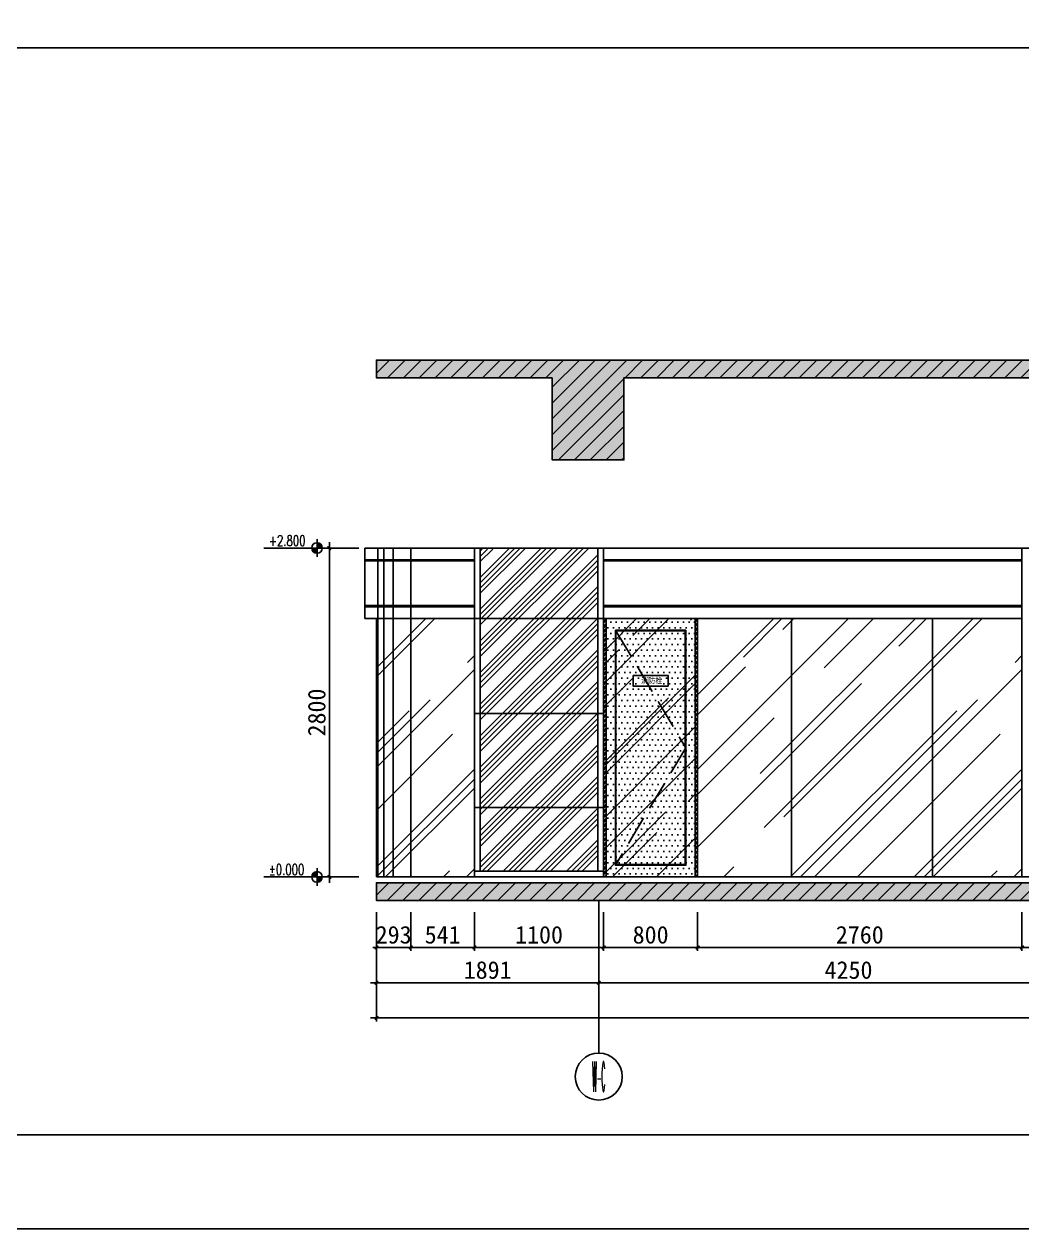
# Model space of a CAD drawing. Header units: millimetres. Extents: x 110215 to 630040, y -488650 to 141897.
# Drawn here: x 418844 to 427336, y -4761 to 5496 of the extents above; entities that cross this region are included whole.
import ezdxf
from ezdxf.enums import TextEntityAlignment as Align

# ---------------------------------------------------------------- set-up
doc = ezdxf.new("R2010")
doc.units = ezdxf.units.MM
doc.header["$LTSCALE"] = 1000
doc.linetypes.add('DASH', pattern=[0.35, 0.25, -0.1])
doc.layers.get('Defpoints').update_dxf_attribs({"color": 2})
for name, color, linetype in [('0-118标注', 2, 'Continuous'), ('0-140c立面材料填充', 250, 'Continuous'), ('0-140d立面材料分隔', 146, 'Continuous'), ('0-140立面图剖切线', 4, 'Continuous'), ('1', 4, 'Continuous'), ('7', 7, 'Continuous'), ('D-地面', 8, 'Continuous'), ('E立-ELEV1', 6, 'Continuous')]:
    doc.layers.add(name, color=color, linetype=linetype)
doc.styles.add('_TCH_AXIS', font='COMPLEX', dxfattribs={"bigfont": 'GBCBIG'})
doc.styles.add('COMPLEX', font='COMPLEX')
doc.styles.add('DIM_FONT', font='SIMPLEX', dxfattribs={"width": 0.7, "bigfont": 'GBCBIG'})
doc.styles.add('LOGO', font='arial.ttf', dxfattribs={"width": 0.9})
doc.styles.add('黑体', font='simhei.ttf')
doc.dimstyles.new('50', dxfattribs={"dimscale": 50, "dimtxt": 3, "dimasz": 0.6, "dimexe": 0.6, "dimexo": 0.6, "dimtad": 1, "dimdec": 0, "dimdsep": 46, "dimtxsty": '黑体', "dimblk1": 'ARCHTICK', "dimblk2": 'ARCHTICK', "dimsah": 1, "dimcen": 0, "dimdle": 1, "dimclrd": 251, "dimclre": 251, "dimclrt": 2, "dimadec": 0, "dimazin": 0, "dimtfac": 1, "dimtdec": 0, "dimtix": 1, "dimtmove": 2, "dimatfit": 3, "dimldrblk": 'DOT', "dimfxl": 0, "dimtolj": 1, "dimtzin": 0, "dimarcsym": 0})

# ---------------------------------------------------------------- blocks, each defined once
blk = doc.blocks.new('_ArchTick')
at = {"color": 0, "linetype": 'ByBlock', "const_width": 0.4}
blk.add_lwpolyline([(-0.5, -0.5), (0.5, 0.5)], dxfattribs=at)
blk = doc.blocks.new('*D1134')
at = {"color": 251, "lineweight": -2, "transparency": 16777216}
for p, q in [((421842, -2065), (421842, -2395)), ((422135, -2065), (422135, -2395)), ((421842, -2365), (421812, -2365)), ((421842, -2365), (422135, -2365)), ((422135, -2365), (422165, -2365))]:
    blk.add_line(p, q, dxfattribs=at)
at = {"layer": 'Defpoints', "color": 0, "transparency": 16777216}
for p in [(421842, -1965), (422135, -1965), (422135, -2365)]:
    blk.add_point(p, dxfattribs=at)
at = {"color": 251, "lineweight": -2, "transparency": 16777216, "xscale": 30, "yscale": 30, "zscale": 30}
blk.add_blockref('_ArchTick', (421842, -2365), dxfattribs=at)
at = {"color": 251, "lineweight": -2, "transparency": 16777216, "xscale": 30, "yscale": 30, "zscale": 30, "rotation": 180}
blk.add_blockref('_ArchTick', (422135, -2365), dxfattribs=at)
at = {"color": 2, "transparency": 16777216, "insert": (421989, -2258), "char_height": 150, "attachment_point": 5, "style": '黑体'}
blk.add_mtext('\\A1;293', dxfattribs=at)
blk = doc.blocks.new('_DOT')
at = {"color": 0, "linetype": 'ByBlock'}
blk.add_line((-0.5, 0), (-1, 0), dxfattribs=at)
at = {"color": 0, "linetype": 'ByBlock', "const_width": 0.5}
blk.add_lwpolyline([(-0.25, 0, 1), (0.25, 0, 1)], format="xyb", close=True, dxfattribs=at)
blk = doc.blocks.new('*D1135')
at = {"color": 251, "lineweight": -2, "transparency": 16777216}
for p, q in [((423776, -2065), (423776, -2395)), ((424576, -2065), (424576, -2395)), ((423726, -2365), (424626, -2365))]:
    blk.add_line(p, q, dxfattribs=at)
at = {"layer": 'Defpoints', "color": 0, "transparency": 16777216}
for p in [(423776, -1965), (424576, -1965), (424576, -2365)]:
    blk.add_point(p, dxfattribs=at)
at = {"color": 251, "lineweight": -2, "transparency": 16777216, "xscale": 30, "yscale": 30, "zscale": 30, "rotation": 180}
blk.add_blockref('_ArchTick', (423776, -2365), dxfattribs=at)
at = {"color": 251, "lineweight": -2, "transparency": 16777216, "xscale": 30, "yscale": 30, "zscale": 30}
blk.add_blockref('_ArchTick', (424576, -2365), dxfattribs=at)
at = {"color": 2, "transparency": 16777216, "insert": (424176, -2258), "char_height": 150, "attachment_point": 5, "style": '黑体'}
blk.add_mtext('\\A1;800', dxfattribs=at)
blk = doc.blocks.new('*D1136')
at = {"color": 251, "lineweight": -2, "transparency": 16777216}
for p, q in [((424576, -2065), (424576, -2395)), ((427336, -2065), (427336, -2395)), ((424526, -2365), (427386, -2365))]:
    blk.add_line(p, q, dxfattribs=at)
at = {"layer": 'Defpoints', "color": 0, "transparency": 16777216}
for p in [(424576, -1965), (427336, -1965), (427336, -2365)]:
    blk.add_point(p, dxfattribs=at)
at = {"color": 251, "lineweight": -2, "transparency": 16777216, "xscale": 30, "yscale": 30, "zscale": 30, "rotation": 180}
blk.add_blockref('_ArchTick', (424576, -2365), dxfattribs=at)
at = {"color": 251, "lineweight": -2, "transparency": 16777216, "xscale": 30, "yscale": 30, "zscale": 30}
blk.add_blockref('_ArchTick', (427336, -2365), dxfattribs=at)
at = {"color": 2, "transparency": 16777216, "insert": (425956, -2258), "char_height": 150, "attachment_point": 5, "style": '黑体'}
blk.add_mtext('\\A1;2760', dxfattribs=at)
blk = doc.blocks.new('*D1137')
at = {"color": 251, "lineweight": -2, "transparency": 16777216}
for p, q in [((427336, -2065), (427336, -2395)), ((428335, -2065), (428335, -2395)), ((427286, -2365), (428385, -2365))]:
    blk.add_line(p, q, dxfattribs=at)
at = {"layer": 'Defpoints', "color": 0, "transparency": 16777216}
for p in [(427336, -1965), (428335, -1965), (428335, -2365)]:
    blk.add_point(p, dxfattribs=at)
at = {"color": 251, "lineweight": -2, "transparency": 16777216, "xscale": 30, "yscale": 30, "zscale": 30, "rotation": 180}
blk.add_blockref('_ArchTick', (427336, -2365), dxfattribs=at)
at = {"color": 251, "lineweight": -2, "transparency": 16777216, "xscale": 30, "yscale": 30, "zscale": 30}
blk.add_blockref('_ArchTick', (428335, -2365), dxfattribs=at)
at = {"color": 2, "transparency": 16777216, "insert": (427835, -2258), "char_height": 150, "attachment_point": 5, "style": '黑体'}
blk.add_mtext('\\A1;1000', dxfattribs=at)
blk = doc.blocks.new('*D1144')
at = {"color": 251, "lineweight": -2, "transparency": 16777216}
for p, q in [((423735, -2395), (423735, -2695)), ((427985, -2395), (427985, -2695)), ((428035, -2665), (423685, -2665))]:
    blk.add_line(p, q, dxfattribs=at)
at = {"layer": 'Defpoints', "color": 0, "transparency": 16777216}
for p in [(423735, -2365), (427985, -2365), (423735, -2665)]:
    blk.add_point(p, dxfattribs=at)
at = {"color": 251, "lineweight": -2, "transparency": 16777216, "xscale": 30, "yscale": 30, "zscale": 30, "rotation": 180}
blk.add_blockref('_ArchTick', (423735, -2665), dxfattribs=at)
at = {"color": 251, "lineweight": -2, "transparency": 16777216, "xscale": 30, "yscale": 30, "zscale": 30}
blk.add_blockref('_ArchTick', (427985, -2665), dxfattribs=at)
at = {"color": 2, "transparency": 16777216, "insert": (425860, -2558), "char_height": 150, "attachment_point": 5, "style": '黑体'}
blk.add_mtext('\\A1;4250', dxfattribs=at)
blk = doc.blocks.new('*D1131')
at = {"color": 251, "lineweight": -2, "transparency": 16777216}
for p, q in [((421843, -2395), (421843, -2695)), ((423735, -2395), (423735, -2695)), ((423785, -2665), (421793, -2665))]:
    blk.add_line(p, q, dxfattribs=at)
at = {"layer": 'Defpoints', "color": 0, "transparency": 16777216}
for p in [(421843, -2365), (423735, -2365), (421843, -2665)]:
    blk.add_point(p, dxfattribs=at)
at = {"color": 251, "lineweight": -2, "transparency": 16777216, "xscale": 30, "yscale": 30, "zscale": 30, "rotation": 180}
blk.add_blockref('_ArchTick', (421843, -2665), dxfattribs=at)
at = {"color": 251, "lineweight": -2, "transparency": 16777216, "xscale": 30, "yscale": 30, "zscale": 30}
blk.add_blockref('_ArchTick', (423735, -2665), dxfattribs=at)
at = {"color": 2, "transparency": 16777216, "insert": (422789, -2558), "char_height": 150, "attachment_point": 5, "style": '黑体'}
blk.add_mtext('\\A1;1891', dxfattribs=at)
blk = doc.blocks.new('*D1132')
at = {"color": 251, "lineweight": -2, "transparency": 16777216}
for p, q in [((421843, -2695), (421843, -2995)), ((436585, -2695), (436585, -2995)), ((421793, -2965), (436635, -2965))]:
    blk.add_line(p, q, dxfattribs=at)
at = {"layer": 'Defpoints', "color": 0, "transparency": 16777216}
for p in [(421843, -2665), (436585, -2665), (436585, -2965)]:
    blk.add_point(p, dxfattribs=at)
at = {"color": 251, "lineweight": -2, "transparency": 16777216, "xscale": 30, "yscale": 30, "zscale": 30, "rotation": 180}
blk.add_blockref('_ArchTick', (421843, -2965), dxfattribs=at)
at = {"color": 251, "lineweight": -2, "transparency": 16777216, "xscale": 30, "yscale": 30, "zscale": 30}
blk.add_blockref('_ArchTick', (436585, -2965), dxfattribs=at)
at = {"color": 2, "transparency": 16777216, "insert": (429214, -2858), "char_height": 150, "attachment_point": 5, "style": '黑体'}
blk.add_mtext('\\A1;14741', dxfattribs=at)
blk = doc.blocks.new('_AXISO')
blk.add_circle((0, 0), 0.5)
at = {"style": 'COMPLEX', "width": 1.041667}
blk.add_attdef('A', text='', height=0.56, dxfattribs=at).set_placement((-0.25, -0.28), (0.25, -0.28), align=Align.FIT)
blk = doc.blocks.new('*D1133')
at = {"color": 251, "lineweight": -2, "transparency": 16777216}
for p, q in [((421692, 1035), (421412, 1035)), ((421442, -1815), (421442, 1085)), ((421692, -1765), (421412, -1765))]:
    blk.add_line(p, q, dxfattribs=at)
at = {"layer": 'Defpoints', "color": 0, "transparency": 16777216}
for p in [(421442, 1035), (421842, 1035), (421842, -1765)]:
    blk.add_point(p, dxfattribs=at)
at = {"color": 251, "lineweight": -2, "transparency": 16777216, "xscale": 30, "yscale": 30, "zscale": 30}
for p, rotation in [((421442, 1035), 90), ((421442, -1765), 270)]:
    blk.add_blockref('_ArchTick', p, dxfattribs=dict(at, rotation=rotation))
at = {"color": 2, "transparency": 16777216, "insert": (421335, -365), "char_height": 150, "attachment_point": 5, "rotation": 90, "style": '黑体'}
blk.add_mtext('\\A1;2800', dxfattribs=at)
blk = doc.blocks.new('*U702')
at = {"extrusion": (0, 0, -1)}
for points in [[(0, 0), (1.5, 0, 0.414214), (0, 1.5)], [(0, 0), (-1.5, 0, 0.414214), (0, -1.5)]]:
    blk.add_hatch(color=256, dxfattribs=at).paths.add_polyline_path(points)
for p, q in [((-2.25, 0), (-15.09, 0)), ((-2.52, 0), (2.52, 0)), ((0, -2.52), (0, 2.52))]:
    blk.add_line(p, q)
blk.add_circle((0, 0), 1.5)
at = {"style": 'DIM_FONT', "width": 0.7, "flags": 8}
blk.add_attdef('%%P0.000', (-13.68, -0.59), '', height=3, dxfattribs=at)
blk = doc.blocks.new('*U703')
at = {"extrusion": (0, 0, -1)}
for points in [[(0, 0), (1.5, 0, -0.414214), (0, -1.5)], [(0, 0), (-1.5, 0, -0.414214), (0, 1.5)]]:
    blk.add_hatch(color=256, dxfattribs=at).paths.add_polyline_path(points)
for p, q in [((-2.25, 0), (-15.09, 0)), ((-2.52, 0), (2.52, 0)), ((0, 2.52), (0, -2.52))]:
    blk.add_line(p, q)
blk.add_circle((0, 0), 1.5)
at = {"style": 'DIM_FONT', "width": 0.7, "flags": 8}
blk.add_attdef('%%P0.000', (-13.68, 0.59), '', height=3, dxfattribs=at)
blk = doc.blocks.new('ASCDFDSFS')
h = blk.add_hatch()
h.set_pattern_fill('玻璃', color=8, scale=500, angle=45)
h.set_pattern_definition([(45, (381953.67, -24265.93), (424.264, 1131.37), [7500, -1000, 2500, -500]), (45, (382247.1, -23618.9), (-823.78, 116.673), [1500, -165, 3000, -375]), (45, (381829.92, -23788.63), (1601.597, 2075.358), [4000, -700, 2000, -500])])
h.paths.add_polyline_path([(391174, -20692), (391174, -18492), (390414, -18492), (390414, -20692)])
at = {"layer": 'D-地面'}
h = blk.add_hatch(dxfattribs=at)
h.set_pattern_fill('DOTS', color=8, scale=30, style=0)
h.set_pattern_definition([(0, (381973.666, -24265.93), (23.8125, 47.625), [0, -47.625])])
h.paths.add_polyline_path([(391174, -20692), (391174, -18492), (390414, -18492), (390414, -20692)])
at = {"layer": 'E立-ELEV1'}
h = blk.add_hatch(dxfattribs=at)
h.set_pattern_fill('ANSI32', color=8, scale=3, style=0)
h.set_pattern_definition([(45, (393816.74, -21668.702), (-20.20558, 20.20558), []), (45, (393830.211, -21668.702), (-20.20558, 20.20558), [])])
h.paths.add_polyline_path([(390414, -20692), (390394, -20692), (390394, -18492), (390414, -18492)])
h = blk.add_hatch(dxfattribs=at)
h.set_pattern_fill('ANSI32', color=8, scale=3, style=0)
h.set_pattern_definition([(45, (392726.74, -21668.702), (-20.20558, 20.20558), []), (45, (392740.21, -21668.702), (-20.20558, 20.20558), [])])
h.paths.add_polyline_path([(391194, -20692), (391174, -20692), (391174, -18492), (391194, -18492)])
at = {"color": 1}
for p, q in [((390394, -20692), (390394, -18492)), ((391194, -18492), (390394, -18492)), ((390414, -20692), (390414, -18492)), ((391174, -20692), (391174, -18492)), ((391194, -20692), (391194, -18492)), ((391194, -20692), (391194, -18492)), ((391194, -20692), (390394, -20692))]:
    blk.add_line(p, q, dxfattribs=at)
at = {"color": 8, "linetype": 'DASH'}
blk.add_lwpolyline([(390499, -18597), (391094, -19592), (390494, -20592)], dxfattribs=at)
at = {"layer": '7', "color": 3}
blk.add_lwpolyline([(390943, -19067), (390943, -18977), (390645, -18977), (390645, -19067)], close=True, dxfattribs=at)
at = {"layer": 'E立-ELEV1', "color": 8}
blk.add_line((391094, -18592), (390494, -18592), dxfattribs=at)
at = {"layer": 'E立-ELEV1', "color": 4}
blk.add_lwpolyline([(390494, -18592), (390494, -20592), (391094, -20592), (391094, -18592)], dxfattribs=at)
at = {"layer": 'E立-ELEV1', "color": 3}
blk.add_lwpolyline([(390499, -18597), (390499, -20587), (391089, -20587), (391089, -18597), (390499, -18597)], close=True, dxfattribs=at)
at = {"layer": '1', "color": 3, "style": 'LOGO', "width": 0.9}
blk.add_text('消防栓', height=48, dxfattribs=at).set_placement((390894, -19044, 274), align=Align.RIGHT)
blk = doc.blocks.new('*D1147')
at = {"color": 251, "lineweight": -2, "transparency": 16777216}
for p, q in [((422135, -2065), (422135, -2395)), ((422676, -2065), (422676, -2395)), ((422085, -2365), (422726, -2365))]:
    blk.add_line(p, q, dxfattribs=at)
at = {"layer": 'Defpoints', "color": 0, "transparency": 16777216}
for p in [(422135, -1965), (422676, -1965), (422676, -2365)]:
    blk.add_point(p, dxfattribs=at)
at = {"color": 251, "lineweight": -2, "transparency": 16777216, "xscale": 30, "yscale": 30, "zscale": 30, "rotation": 180}
blk.add_blockref('_ArchTick', (422135, -2365), dxfattribs=at)
at = {"color": 251, "lineweight": -2, "transparency": 16777216, "xscale": 30, "yscale": 30, "zscale": 30}
blk.add_blockref('_ArchTick', (422676, -2365), dxfattribs=at)
at = {"color": 2, "transparency": 16777216, "insert": (422406, -2258), "char_height": 150, "attachment_point": 5, "style": '黑体'}
blk.add_mtext('\\A1;541', dxfattribs=at)
blk = doc.blocks.new('*D1148')
at = {"color": 251, "lineweight": -2, "transparency": 16777216}
for p, q in [((422676, -2065), (422676, -2395)), ((423776, -2065), (423776, -2395)), ((422626, -2365), (423826, -2365))]:
    blk.add_line(p, q, dxfattribs=at)
at = {"layer": 'Defpoints', "color": 0, "transparency": 16777216}
for p in [(422676, -1965), (423776, -1965), (423776, -2365)]:
    blk.add_point(p, dxfattribs=at)
at = {"color": 251, "lineweight": -2, "transparency": 16777216, "xscale": 30, "yscale": 30, "zscale": 30, "rotation": 180}
blk.add_blockref('_ArchTick', (422676, -2365), dxfattribs=at)
at = {"color": 251, "lineweight": -2, "transparency": 16777216, "xscale": 30, "yscale": 30, "zscale": 30}
blk.add_blockref('_ArchTick', (423776, -2365), dxfattribs=at)
at = {"color": 2, "transparency": 16777216, "insert": (423226, -2258), "char_height": 150, "attachment_point": 5, "style": '黑体'}
blk.add_mtext('\\A1;1100', dxfattribs=at)

msp = doc.modelspace()

# ---------------------------------------------------------------- hatches: boundary and pattern name
h = msp.add_hatch()
h.set_pattern_fill('ANSI31', color=250, scale=30)
h.set_pattern_definition([(45, (47546.08, 27220.82), (-67.35192, 67.35192), [])])
h.paths.add_polyline_path([(423338.6, 2484.8), (423338.6, 1784.8), (423948.4, 1784.8), (423948.4, 2484.8), (428922.9, 2484.8), (428922.9, 1784.8), (429543.7, 1784.8), (429543.7, 2484.8), (436884.7, 2484.8), (436884.7, 2634.8), (423338.6, 2634.8), (421842.4, 2634.8), (421842.4, 2534.8), (421842.4, 2484.8)])
h.paths.add_polyline_path([(436884.7, -1814.7), (421842.4, -1814.7), (421842.4, -1964.7), (436884.7, -1964.7)])
h = msp.add_hatch()
h.set_pattern_fill('ANSI34', color=250, scale=10)
h.set_pattern_definition([(45, (78454.54, -126882.88), (-134.70384, 134.70384), []), (45, (78499.44, -126882.88), (-134.70384, 134.70384), []), (45, (78544.34, -126882.88), (-134.70384, 134.70384), []), (45, (78589.24, -126882.88), (-134.70384, 134.70384), [])])
h.paths.add_polyline_path([(423726, 1035.3), (422726, 1025.3), (422726, -1714.7), (423726, -1714.7)])
at = {"layer": '0-140c立面材料填充'}
h = msp.add_hatch(dxfattribs=at)
h.set_pattern_fill('AR-CONC', color=256)
h.set_pattern_definition([(50, (47546.08, 27220.82), (182.18467, -15.939086), [19.05, -209.55]), (355, (47546.08, 27220.82), (-35.24342, 191.056845), [15.24, -167.64058]), (100.451445, (47561.26, 27219.5), (146.94125, 175.11775), [16.19001, -178.090245]), (46.1842, (47546.08, 27271.62), (271.07904, -42.04233), [28.575, -314.325]), (96.63556, (47568.67, 27268.12), (237.40413, 247.42612), [24.28502, -267.1356]), (351.18415, (47546.08, 27271.62), (237.40413, 247.42612), [22.85997, -251.45973]), (21, (47571.48, 27258.92), (151.61439, -102.2652), [19.05, -209.55]), (326, (47571.48, 27258.92), (61.80203, 184.18797), [15.24, -167.64]), (71.451445, (47584.11, 27250.4), (213.41642, 81.92277), [16.19001, -178.08994]), (37.5, (47546.08, 27220.82), (3.088603, 84.555039), [0, -165.608, 0, -170.18, 0, -168.275]), (7.5, (47546.08, 27220.82), (66.819663, 100.180575), [0, -97.028, 0, -161.798, 0, -64.135]), (327.5, (47489.436, 27220.82), (135.590595, -5.728744), [0, -63.5, 0, -198.12, 0, -262.89]), (317.5, (47464.04, 27220.82), (148.12918, 25.42649), [0, -82.55, 0, -131.572, 0, -186.69])])
h.paths.add_polyline_path([(423338.6, 2484.8), (423338.6, 1784.8), (423948.4, 1784.8), (423948.4, 2484.8), (428922.9, 2484.8), (428922.9, 1784.8), (429543.7, 1784.8), (429543.7, 2484.8), (436884.7, 2484.8), (436884.7, 2634.8), (423338.6, 2634.8), (421842.4, 2634.8), (421842.4, 2534.8), (421842.4, 2484.8)])
h.paths.add_polyline_path([(436884.7, -1814.7), (421842.4, -1814.7), (421842.4, -1964.7), (436884.7, -1964.7)])
h = msp.add_hatch(dxfattribs=at)
h.set_pattern_fill('AR-RROOF', color=256, scale=600, angle=45)
h.set_pattern_definition([(45, (404020.9, 84865.77), (509.117, 1357.645), [9000, -1200, 3000, -600]), (45, (404373.05, 85642.2), (-988.535, 140.007), [1800, -198, 3600, -450]), (45, (403872.4, 85438.52), (1921.9162, 2490.43), [4800, -840, 2400, -600])])
h.paths.add_polyline_path([(421842.4, 435.3), (421842.4, -1764.7), (422676, -1764.7), (422676, 435.3)])
h = msp.add_hatch(dxfattribs=at)
h.set_pattern_fill('AR-RROOF', color=256, scale=600, angle=45)
h.set_pattern_definition([(45, (408680.6, 84865.77), (509.117, 1357.645), [9000, -1200, 3000, -600]), (45, (409032.8, 85642.2), (-988.535, 140.007), [1800, -198, 3600, -450]), (45, (408532.13, 85438.52), (1921.9162, 2490.43), [4800, -840, 2400, -600])])
h.paths.add_polyline_path([(424576, 435.3), (424576, -1764.7), (427335.7, -1764.7), (427335.7, 435.3)])

# ---------------------------------------------------------------- linework, layer by layer
for p, q in [((441214.7, 5294.5), (415669.3, 5294.5)), ((441214.7, -3961.1), (415669.3, -3961.1))]:
    msp.add_line(p, q)
for points in [[(415669.3, 15350.1), (441214.7, 15350.1), (441214.7, -4761.1), (415669.3, -4761.1)], [(436884.7, -1814.7), (421842.4, -1814.7), (421842.4, -1964.7), (436884.7, -1964.7)]]:
    msp.add_lwpolyline(points, close=True)
msp.add_lwpolyline([(423338.6, 2484.8), (423338.6, 1784.8), (423948.4, 1784.8), (423948.4, 2484.8), (428922.9, 2484.8), (428922.9, 1784.8), (429543.7, 1784.8), (429543.7, 2484.8), (436884.7, 2484.8), (436884.7, 2634.8), (423338.6, 2634.8), (421842.4, 2634.8), (421842.4, 2534.8), (421842.4, 2484.8), (423338.6, 2484.8)])
at = {"layer": '0-118标注'}
msp.add_line((423734.7, -3264.7, 13.8), (423734.7, -1964.7), dxfattribs=at)
at = {"layer": '0-140c立面材料填充', "color": 251}
for p, q in [((423776, 435.3), (422676, 435.3)), ((425376, 435.3), (425376, -1764.7)), ((426576, 435.3), (426576, -1764.7)), ((423776, -374.7), (422676, -374.7)), ((423776, -1174.7), (422676, -1174.7))]:
    msp.add_line(p, q, dxfattribs=at)
at = {"layer": '0-140d立面材料分隔', "color": 251}
for p, q in [((421855.1, -1764.7), (421855.1, 1035.3)), ((421905.1, -1764.7), (421905.1, 1035.3)), ((421985.1, -1764.7), (421985.1, 1035.3))]:
    msp.add_line(p, q, dxfattribs=at)
at = {"layer": '0-140d立面材料分隔'}
for p, q in [((422135.1, -1764.7), (422135.1, 1035.3)), ((422676, -1764.7), (422676, 1035.3)), ((423776, -1764.7), (423776, 1035.3)), ((427335.7, -1764.7), (427335.7, 1035.3)), ((421742.4, 935.3), (422676, 935.3)), ((421742.4, 925.3), (422676, 925.3)), ((423776, 935.3), (427335.7, 935.3)), ((423776, 925.3), (427335.7, 925.3)), ((421742.4, 545.3), (422676, 545.3)), ((421742.4, 535.3), (422676, 535.3)), ((423776, 545.3), (427335.7, 545.3)), ((423776, 535.3), (427335.7, 535.3)), ((421742.4, 435.3), (422676, 435.3)), ((423776, 435.3), (427335.7, 435.3)), ((423776, -1714.7), (422676, -1714.7))]:
    msp.add_line(p, q, dxfattribs=at)
at = {"layer": '0-140d立面材料分隔', "color": 8}
for p, q in [((422726, -1714.7), (422726, 1035.3)), ((423726, -1714.7), (423726, 1035.3))]:
    msp.add_line(p, q, dxfattribs=at)
at = {"layer": '0-140立面图剖切线'}
for p, q in [((436584.6, 1035.3), (421742.4, 1035.3)), ((421742.4, 435.3), (421742.4, 1035.3)), ((421842.4, 435.3), (421842.4, -1764.7)), ((436584.6, -1764.7), (421842.4, -1764.7))]:
    msp.add_line(p, q, dxfattribs=at)

# ---------------------------------------------------------------- block references
msp.add_blockref('ASCDFDSFS', (33382.3, 18926.9))
at = {"layer": '0-118标注'}
ref = msp.add_blockref('*U703', (421336.8, 1035.3), dxfattribs=dict(at, xscale=30, yscale=30, zscale=30))
ref.add_attrib('%%P0.000', '+2.800', (420926.3, 1053), dxfattribs={"layer": '0', "color": 7, "height": 90, "style": 'DIM_FONT', "width": 0.7, "flags": 8})
ref = msp.add_blockref('*U702', (421336.8, -1764.7), dxfattribs=dict(at, xscale=30, yscale=30, zscale=30))
ref.add_attrib('%%P0.000', '±0.000', (420926.3, -1747), dxfattribs={"layer": '0', "color": 7, "height": 90, "style": 'DIM_FONT', "width": 0.7, "flags": 8})
ref = msp.add_blockref('_AXISO', (423734.7, -3464.7, 13.8), dxfattribs=dict(at, xscale=400, yscale=400, zscale=400))
ref.add_attrib('A', 'W-C', dxfattribs={"layer": '0', "height": 257.36, "style": '_TCH_AXIS', "width": 0.138462}).set_placement((423679.6, -3593.4, 13.8), (423789.9, -3593.4, 13.8), align=Align.FIT)

# ---------------------------------------------------------------- dimensions: what is measured, and where the dimension line sits
for base, p1, p2, angle, override, picture, middle in [((421442.4, 1035.3), (421842.4, -1764.7), (421842.4, 1035.3), 90, {"dimfxl": 5, "dimarcsym": 1}, '*D1133', (421335.3, -364.7)), ((422135.1, -2364.7), (421842.4, -1964.7), (422135.1, -1964.7), 180, {"dimfxl": 6, "dimarcsym": 1}, '*D1134', (421988.8, -2258.5)), ((422676, -2364.7), (422135.1, -1964.7), (422676, -1964.7), 180, {"dimfxl": 6, "dimarcsym": 1}, '*D1147', (422405.5, -2258.5)), ((423776, -2364.7), (422676, -1964.7), (423776, -1964.7), 180, {"dimfxl": 6, "dimarcsym": 1}, '*D1148', (423226, -2257.6)), ((424576, -2364.7), (423776, -1964.7), (424576, -1964.7), 180, {"dimfxl": 6, "dimarcsym": 1}, '*D1135', (424176, -2257.6)), ((427335.7, -2364.7), (424576, -1964.7), (427335.7, -1964.7), 180, {"dimfxl": 6, "dimarcsym": 1}, '*D1136', (425955.8, -2257.6)), ((428335.3, -2364.7), (427335.7, -1964.7), (428335.3, -1964.7), 180, {"dimfxl": 6, "dimarcsym": 1}, '*D1137', (427835.5, -2257.6)), ((421843.4, -2664.7), (423734.7, -2364.7), (421843.4, -2364.7), 180, {"dimfxl": 6, "dimarcsym": 1}, '*D1131', (422789.1, -2558.5)), ((423734.7, -2664.7), (427984.7, -2364.7), (423734.7, -2364.7), 180, {"dimfxl": 6, "dimarcsym": 1}, '*D1144', (425859.7, -2557.6)), ((436584.6, -2964.7), (421843.4, -2664.7), (436584.6, -2664.7), 180, {"dimfxl": 6, "dimarcsym": 1}, '*D1132', (429214, -2858.5))]:
    dim = msp.add_linear_dim(base=base, p1=p1, p2=p2, angle=angle, dimstyle='50', override=override)
    dim.commit()
    dim.dimension.update_dxf_attribs({"geometry": picture, "text_midpoint": middle})

doc.saveas('drawing.dxf')
